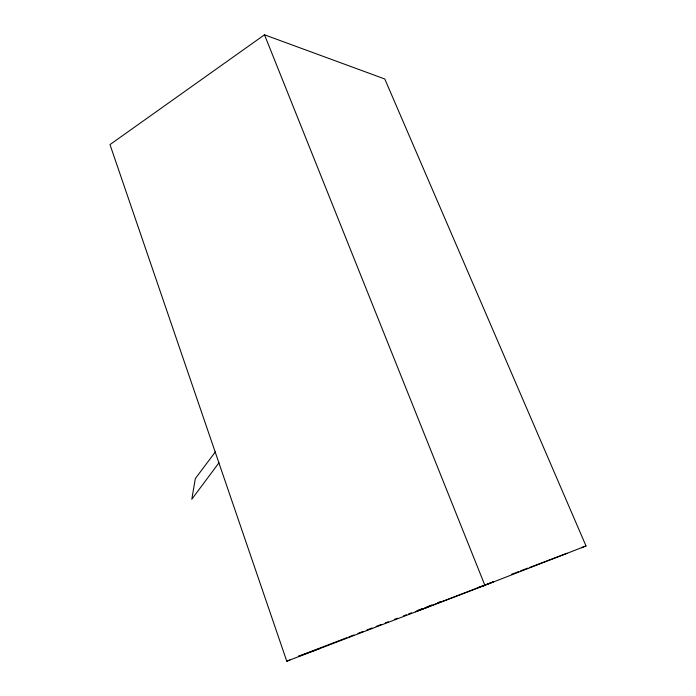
<?xml version="1.0" encoding="UTF-8"?>
<svg xmlns="http://www.w3.org/2000/svg" width="696" height="696" viewBox="0 0 696 696"><rect width="100%" height="100%" fill="white"/><g stroke="black" fill="none" stroke-linecap="round" stroke-linejoin="round"><path stroke-width="1.04" d="M218.962 462.788L191.8 499.241L195.341 478.561L215.421 451.8M264.497 34.8L109.985 144.594L286.778 661.2L484.886 585.345L264.497 34.8L384.784 78.987L586.015 545.951L482.354 586.293M286.778 661.2L289.867 659.999M346.825 637.71L298.314 656.389L319.447 648.672M348.853 636.936L353.899 634.987M357.944 633.43L362.999 631.481M367.044 629.932L372.099 627.983M376.136 626.426L381.19 624.477M385.236 622.92L388.264 621.754M394.327 619.423L397.364 618.257M403.428 615.917L406.464 614.751M408.482 613.968L411.51 612.802M417.574 610.47L422.629 608.522M426.674 606.964L431.729 605.024M437.793 602.684L440.82 601.518M511.577 574.278L514.605 573.104M581.351 547.735L586.015 545.951M515.614 572.721L518.65 571.581M520.669 570.816L527.733 568.145M529.76 567.388L567.127 553.277M478.126 587.572L493.29 581.882L415.399 611.732L427.831 607.095"/></g></svg>
